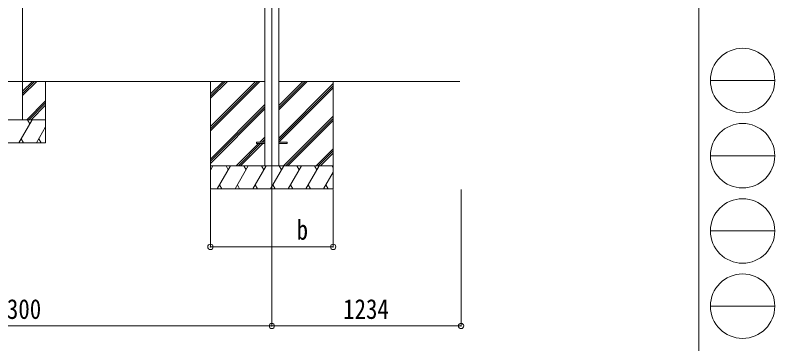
# Model space of a CAD drawing. Units: millimetres at full size, sheet at 1:35; details may follow other scales. Extents: x -9783 to 9892, y -6828 to 6752.
# Drawn here: x 4939 to 9892, y -2978 to -838 of the extents above; entities that cross this region are included whole.
import ezdxf
from ezdxf.enums import TextEntityAlignment as Align

# ---------------------------------------------------------------- set-up
doc = ezdxf.new("R2010")
doc.units = ezdxf.units.MM
doc.header["$LTSCALE"] = 35
doc.header["$PDMODE"] = 32
doc.header["$PDSIZE"] = 35
for name, color, linetype, lineweight in [('0-0_0', 7, 'Continuous', 9), ('0-1_本体', 4, 'Continuous', 9), ('0-2_部品', 7, 'Continuous', 9), ('0-8_PARTS2', 2, 'Continuous', 9), ('0-A_寸法', 6, 'Continuous', 9), ('1-0_FRAME', 7, 'Continuous', 9), ('1-1_GLASS', 4, 'Continuous', 9), ('F-0_240', 7, 'Continuous', 9)]:
    doc.layers.add(name, color=color, linetype=linetype, lineweight=lineweight)
doc.styles.add('ＭＳ ゴシック', font='')
doc.styles.get('ＭＳ ゴシック').set_extended_font_data('MS Gothic')

msp = doc.modelspace()

# ---------------------------------------------------------------- linework, layer by layer
at = {"layer": '0-0_0'}
for p, q in [((3357.28, -1268.88), (6566.88, -1268.88)), ((6212.08, -1350.93), (6294.13, -1268.88)), ((6212.08, -1365.07), (6308.27, -1268.88)), ((6212.08, -1379.21), (6322.41, -1268.88)), ((6212.08, -1591.34), (6534.55, -1268.88)), ((6212.08, -1577.2), (6520.4, -1268.88)), ((6212.08, -1563.06), (6506.26, -1268.88)), ((6212.08, -1268.88), (6212.08, -1968.88)), ((6657.28, -1426.22), (6814.63, -1268.88)), ((6657.28, -1440.37), (6828.77, -1268.88)), ((6657.28, -1454.51), (6842.91, -1268.88)), ((6657.28, -1268.88), (7836.96, -1268.88)), ((6657.28, -1638.35), (7012.08, -1283.56)), ((7012.08, -1268.88), (7012.08, -1968.88)), ((6657.28, -1652.5), (7012.08, -1297.7)), ((6658.7, -1665.22), (7012.08, -1311.84)), ((6212.08, -1775.19), (6566.88, -1420.39)), ((6212.08, -1789.33), (6566.88, -1434.53)), ((6212.08, -1803.47), (6566.88, -1448.67)), ((6688.89, -1818.88), (7012.08, -1495.69)), ((6703.03, -1818.88), (7012.08, -1509.83)), ((6717.18, -1818.88), (7012.08, -1523.97)), ((6534.18, -1665.22), (6566.88, -1632.52)), ((6380.52, -1818.88), (6525.18, -1674.22)), ((6394.67, -1818.88), (6539.32, -1674.22)), ((6408.81, -1818.88), (6553.46, -1674.22)), ((6548.32, -1665.22), (6566.88, -1646.66)), ((6562.46, -1665.22), (6566.88, -1660.8)), ((6901.02, -1818.88), (7012.08, -1707.82)), ((6915.17, -1818.88), (7012.08, -1721.96)), ((6929.31, -1819.72), (7012.08, -1736.95)), ((6212.08, -1846.38), (6227.96, -1818.88)), ((7012.08, -1818.88), (6212.08, -1818.88)), ((6256.83, -1968.88), (6343.43, -1818.88)), ((6328.43, -1844.86), (6313.43, -1818.88)), ((6372.3, -1968.88), (6458.9, -1818.88)), ((6443.9, -1844.86), (6428.9, -1818.88)), ((6487.77, -1968.88), (6574.37, -1818.88)), ((6559.37, -1844.86), (6544.37, -1818.88)), ((6603.24, -1968.88), (6689.84, -1818.88)), ((6674.84, -1844.86), (6659.84, -1818.88)), ((6718.71, -1968.88), (6805.31, -1818.88)), ((6790.31, -1844.86), (6775.31, -1818.88)), ((6834.18, -1968.88), (6920.78, -1818.88)), ((6890.78, -1818.88), (6905.78, -1844.86)), ((7006.25, -1818.88), (7012.08, -1828.98)), ((6949.65, -1968.88), (7012.08, -1860.74)), ((6212.08, -1968.88), (7012.08, -1968.88)), ((6271.83, -1942.9), (6286.83, -1968.88)), ((6387.3, -1942.9), (6402.3, -1968.88)), ((6502.77, -1942.9), (6517.77, -1968.88)), ((6618.24, -1942.9), (6633.24, -1968.88)), ((6733.71, -1942.9), (6748.71, -1968.88)), ((6849.18, -1942.9), (6864.18, -1968.88)), ((6964.65, -1942.9), (6979.65, -1968.88))]:
    msp.add_line(p, q, dxfattribs=at)
at = {"layer": '0-1_本体'}
for p, q in [((6566.88, 1336.33), (6566.88, -1818.88)), ((6657.28, 1336.33), (6657.28, -1818.88))]:
    msp.add_line(p, q, dxfattribs=at)
at = {"layer": '0-2_部品', "color": 4}
for p, q in [((6512.08, -1665.22), (6566.88, -1665.22)), ((6512.08, -1665.22), (6512.08, -1674.22)), ((6512.08, -1674.22), (6566.88, -1674.22)), ((6657.28, -1665.22), (6712.08, -1665.22)), ((6657.28, -1674.22), (6712.08, -1674.22)), ((6712.08, -1665.22), (6712.08, -1674.22))]:
    msp.add_line(p, q, dxfattribs=at)
at = {"layer": '0-8_PARTS2'}
msp.add_line((6612.08, 1469.16), (6612.08, -2042.41), dxfattribs=at)
at = {"layer": '0-A_寸法'}
for p, q in [((6212.08, -2346.77), (6212.08, -1972.36)), ((6612.08, -2861.76), (6612.08, -1972.36)), ((7846.08, -2861.76), (7846.08, -1972.36)), ((3312.08, -2861.76), (6612.08, -2861.76)), ((6612.08, -2861.76), (7846.08, -2861.76))]:
    msp.add_line(p, q, dxfattribs=at)
msp.add_lwpolyline([(6212.08, -2346.77), (7012.08, -2346.77), (7012.08, -1972.36)], dxfattribs=at)
for p in [(6212.08, -2346.77), (7012.08, -2346.77), (6612.08, -2861.76), (7846.08, -2861.76)]:
    msp.add_point(p, dxfattribs=at)
at = {"layer": '1-0_FRAME'}
for p, q in [((4987.08, -1333.36), (5051.56, -1268.88)), ((4987.08, -1347.5), (5065.71, -1268.88)), ((4987.08, -1361.64), (5079.85, -1268.88)), ((5137.08, -1668.88), (5137.08, -1268.88)), ((5013.69, -1518.88), (5137.08, -1395.49)), ((5027.84, -1518.88), (5137.08, -1409.63)), ((5041.98, -1518.88), (5137.08, -1423.77)), ((4787.08, -1518.88), (5137.08, -1518.88)), ((4962.09, -1668.88), (5048.69, -1518.88)), ((5033.69, -1544.86), (5018.69, -1518.88)), ((5077.56, -1668.88), (5137.08, -1565.78)), ((4787.08, -1668.88), (5137.08, -1668.88)), ((4977.09, -1642.9), (4992.09, -1668.88)), ((5092.56, -1642.9), (5107.56, -1668.88))]:
    msp.add_line(p, q, dxfattribs=at)
at = {"layer": '1-1_GLASS'}
msp.add_line((4987.08, 1326.01), (4987.08, -1518.88), dxfattribs=at)
at = {"layer": 'F-0_240', "color": 5}
msp.add_line((9396.97, 6751.9), (9396.97, -6828.1), dxfattribs=at)
at = {"layer": 'F-0_240', "color": 4}
for p, q in [((9471.77, -1263.1), (9891.77, -1263.1)), ((9471.77, -1753.1), (9891.77, -1753.1)), ((9471.77, -2243.1), (9891.77, -2243.1)), ((9471.77, -2733.1), (9891.77, -2733.1))]:
    msp.add_line(p, q, dxfattribs=at)
for centre in [(9681.77, -1263.1), (9681.77, -1753.1), (9681.77, -2243.1), (9681.77, -2733.1)]:
    msp.add_circle(centre, 210, dxfattribs=at)

# ---------------------------------------------------------------- texts
at = {"layer": '0-A_寸法', "color": 7, "style": 'ＭＳ ゴシック', "width": 0.85}
for s, p in [('b', (6774.08, -2338.77)), ('3300', (4810.08, -2854.76)), ('1234', (7077.08, -2854.76))]:
    msp.add_text(s, height=129, dxfattribs=at).set_placement(p, align=Align.BOTTOM_LEFT)

doc.saveas('drawing.dxf')
